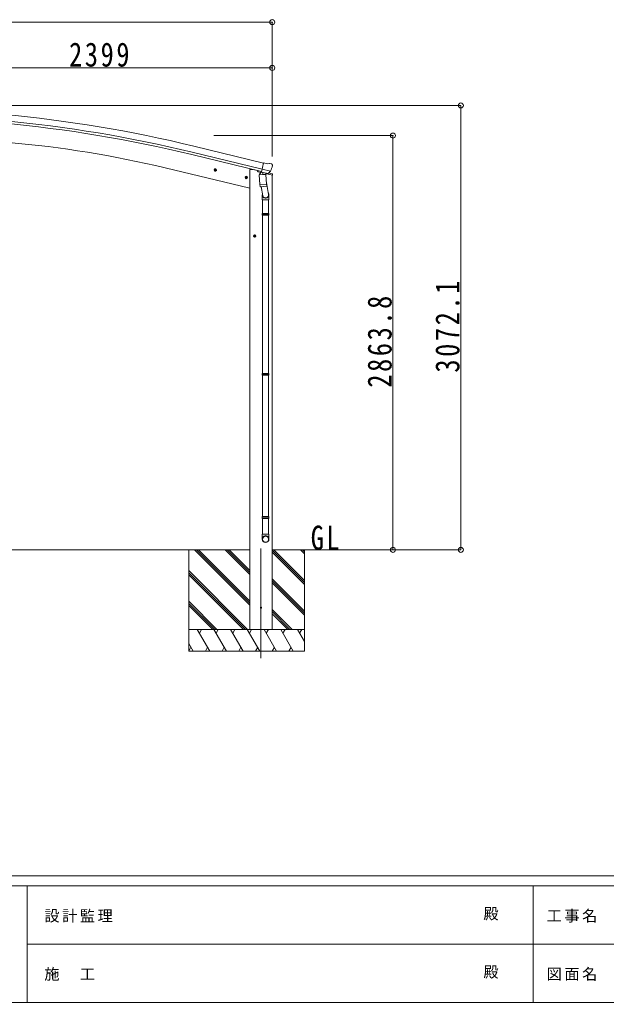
# Model space of a CAD drawing. Units: millimetres at full size, sheet at 1:35. Extents: x -9783 to 9892, y -6828 to 6752.
# Drawn here: x -4022 to 36, y -6828 to -33 of the extents above; entities that cross this region are included whole.
import ezdxf
from ezdxf.enums import TextEntityAlignment as Align

# ---------------------------------------------------------------- set-up
doc = ezdxf.new("R2010")
doc.units = ezdxf.units.MM
doc.header["$LTSCALE"] = 35
doc.header["$PDMODE"] = 32
doc.header["$PDSIZE"] = 35
for name, color, linetype, lineweight in [('0-0_0', 7, 'Continuous', 9), ('0-1_本体', 4, 'Continuous', 9), ('0-2_部品', 7, 'Continuous', 9), ('0-8_PARTS2', 2, 'Continuous', 9), ('0-A_寸法', 6, 'Continuous', 9), ('F-0_240', 7, 'Continuous', 9)]:
    doc.layers.add(name, color=color, linetype=linetype, lineweight=lineweight)
doc.styles.add('ＭＳ ゴシック', font='')
doc.styles.get('ＭＳ ゴシック').set_extended_font_data('MS Gothic')

msp = doc.modelspace()

# ---------------------------------------------------------------- linework, layer by layer
at = {"layer": '0-0_0', "color": 6}
for p, q in [((-970.53, -3699.12), (-970.53, -627.02)), ((-1439.54, -835.32), (-1439.54, -3699.12))]:
    msp.add_line(p, q, dxfattribs=at)
at = {"layer": '0-0_0'}
for p, q in [((-2430.05, -3699.12), (-4752.14, -3699.12)), ((-2852.3, -3699.12), (-2852.3, -4399.12)), ((-2430.05, -4081.38), (-2812.31, -3699.12)), ((-2430.05, -4067.24), (-2798.17, -3699.12)), ((-2430.05, -4053.1), (-2784.03, -3699.12)), ((-2430.05, -3869.25), (-2600.18, -3699.12)), ((-2430.05, -3855.11), (-2586.04, -3699.12)), ((-2430.05, -3840.96), (-2571.9, -3699.12)), ((-1678.21, -3699.12), (-2274.55, -3699.12)), ((-2052.3, -3924.49), (-2274.55, -3702.24)), ((-2052.3, -3938.63), (-2274.55, -3716.38)), ((-2052.3, -3910.35), (-2263.53, -3699.12)), ((-2052.3, -3726.5), (-2079.68, -3699.12)), ((-2052.3, -3712.36), (-2065.54, -3699.12)), ((-2052.3, -3699.12), (-2052.3, -4399.12)), ((-2446.16, -4249.12), (-2852.3, -3842.98)), ((-2460.3, -4249.12), (-2852.3, -3857.12)), ((-2474.44, -4249.12), (-2852.3, -3871.26)), ((-2052.3, -4122.48), (-2274.55, -3900.23)), ((-2052.3, -4136.62), (-2274.55, -3914.37)), ((-2052.3, -4150.76), (-2274.55, -3928.51)), ((-2658.29, -4249.12), (-2852.3, -4055.11)), ((-2672.43, -4249.12), (-2852.3, -4069.25)), ((-2686.57, -4249.12), (-2852.3, -4083.4)), ((-2137.79, -4249.12), (-2274.55, -4112.36)), ((-2151.93, -4249.12), (-2274.55, -4126.5)), ((-2166.07, -4249.12), (-2274.55, -4140.65)), ((-2852.3, -4249.12), (-2052.3, -4249.12)), ((-2706.92, -4399.12), (-2793.52, -4249.12)), ((-2778.52, -4275.1), (-2763.52, -4249.12)), ((-2591.45, -4399.12), (-2678.05, -4249.12)), ((-2648.05, -4249.12), (-2663.05, -4275.1)), ((-2475.98, -4399.12), (-2562.58, -4249.12)), ((-2547.58, -4275.1), (-2532.58, -4249.12)), ((-2360.51, -4399.12), (-2447.11, -4249.12)), ((-2432.11, -4275.1), (-2417.11, -4249.12)), ((-2245.04, -4399.12), (-2331.64, -4249.12)), ((-2316.64, -4275.1), (-2301.64, -4249.12)), ((-2129.57, -4399.12), (-2216.17, -4249.12)), ((-2201.17, -4275.1), (-2186.17, -4249.12)), ((-2052.3, -4332.95), (-2100.7, -4249.12)), ((-2085.7, -4275.1), (-2070.7, -4249.12)), ((-2822.39, -4399.12), (-2852.3, -4347.31)), ((-2837.39, -4373.14), (-2852.38, -4399.12)), ((-2052.3, -4399.12), (-2852.3, -4399.12)), ((-2721.92, -4373.14), (-2736.91, -4399.12)), ((-2606.44, -4373.14), (-2621.44, -4399.12)), ((-2490.97, -4373.14), (-2505.97, -4399.12)), ((-2375.5, -4373.14), (-2390.5, -4399.12)), ((-2260.03, -4373.14), (-2275.03, -4399.12)), ((-2144.56, -4373.14), (-2159.56, -4399.12))]:
    msp.add_line(p, q, dxfattribs=at)
at = {"layer": '0-1_本体'}
for p, q in [((-2827.65, -949.94), (-2344.63, -1067.44)), ((-2334.57, -1025.53), (-2817.42, -907.95)), ((-2348.58, -1083.87), (-2831.62, -966.25)), ((-2430.05, -1199.12), (-3015.72, -1058.51)), ((-2430.55, -1069.12), (-2410.05, -1069.12)), ((-2430.55, -1069.12), (-2430.55, -4249.12)), ((-2410.05, -1069.12), (-2376.54, -1077.16)), ((-2274.55, -1108.82), (-2274.55, -4249.12))]:
    msp.add_line(p, q, dxfattribs=at)
for centre, radius, start, end in [((-4948.13, -9657.7), 8962.23, 76.31388, 84.81388), ((-4948.13, -9657.7), 9005.44, 76.31388, 84.81388), ((-4948.13, -9657.7), 8945.44, 76.31388, 84.81388), ((-4742.07, -8250.7), 7396.48, 76.50259, 84.99741)]:
    msp.add_arc(centre, radius, start, end, dxfattribs=at)
at = {"layer": '0-2_部品'}
for p, q in [((-2658.78, -1075.3), (-2678.23, -1070.63)), ((-2675.8, -1071.21), (-2670.64, -1065.77)), ((-2673.67, -1078.41), (-2675.8, -1071.21)), ((-2670.84, -1082.69), (-2666.17, -1063.24)), ((-2670.64, -1065.77), (-2663.34, -1067.52)), ((-2663.34, -1067.52), (-2661.21, -1074.72)), ((-2376.54, -1077.08), (-2376.54, -1080.4)), ((-2353.82, -1089.79), (-2372.71, -1085.26)), ((-2349.83, -1085.2), (-2363.14, -1100.52)), ((-2348.88, -1085.13), (-2349.83, -1085.2)), ((-2287.17, -1081.41), (-2344.67, -1067.61)), ((-2308.17, -1029.79), (-2334.1, -1023.57)), ((-2308.17, -1029.79), (-2294.91, -1027.09)), ((-2304.02, -1096.32), (-2287.64, -1081.83)), ((-2280.43, -1030.28), (-2293.61, -1027.12)), ((-2277.33, -1032.53), (-2273.48, -1038.83)), ((-2273.11, -1041.11), (-2273.39, -1042.26)), ((-2444.86, -1126.66), (-2464.31, -1121.99)), ((-2461.88, -1122.57), (-2456.72, -1117.13)), ((-2459.75, -1129.77), (-2461.88, -1122.57)), ((-2456.92, -1134.05), (-2452.25, -1114.6)), ((-2456.72, -1117.13), (-2449.42, -1118.88)), ((-2449.42, -1118.88), (-2447.29, -1126.08)), ((-2364.24, -1106.97), (-2318.55, -1103.77)), ((-2359.57, -1173.81), (-2364.24, -1106.97)), ((-2363.14, -1100.52), (-2362.7, -1106.86)), ((-2345.8, -1087.61), (-2347.33, -1087.24)), ((-2309.09, -1096.42), (-2345.8, -1087.61)), ((-2339.85, -1089.43), (-2338.83, -1104.04)), ((-2311.64, -1098.43), (-2337.45, -1104.86)), ((-2320.33, -1100.59), (-2320.1, -1103.88)), ((-2318.55, -1103.77), (-2313.88, -1170.61)), ((-2315.61, -1145.84), (-2299.7, -1242.01)), ((-2271.99, -1109.44), (-2314.69, -1099.19)), ((-2306.73, -1096.89), (-2314.25, -1095.09)), ((-2310.93, -1096.65), (-2310.88, -1097.39)), ((-2307.56, -1096.78), (-2309.09, -1096.42)), ((-2300.49, -1093.34), (-2274.29, -1099.63)), ((-2271.99, -1102.55), (-2271.99, -1109.44)), ((-2359.57, -1173.81), (-2313.88, -1170.61)), ((-2359.56, -1173.8), (-2358.67, -1186.5)), ((-2314.86, -1185.21), (-2356.56, -1188.13)), ((-2351.13, -1187.75), (-2340.4, -1251.34)), ((-2313.02, -1183.08), (-2313.89, -1170.61)), ((-2313.42, -1184.43), (-2313.41, -1184.43)), ((-2343.55, -1244.52), (-2343.55, -1279.18)), ((-2343.55, -1279.18), (-2297.55, -1279.18)), ((-2341.55, -1279.18), (-2341.55, -1373.18)), ((-2299.55, -1279.18), (-2299.55, -1373.18)), ((-2297.55, -1279.18), (-2297.55, -1244.82)), ((-2343.55, -1375.18), (-2342.55, -1373.18)), ((-2343.55, -1375.18), (-2297.55, -1375.18)), ((-2343.55, -1375.18), (-2343.55, -1383.18)), ((-2343.55, -1383.18), (-2297.55, -1383.18)), ((-2343.55, -1383.18), (-2342.55, -1385.18)), ((-2342.55, -1373.18), (-2298.55, -1373.18)), ((-2342.55, -1385.18), (-2298.55, -1385.18)), ((-2341.55, -1385.18), (-2341.55, -2479.36)), ((-2299.55, -1385.18), (-2299.55, -2479.36)), ((-2297.55, -1375.18), (-2298.55, -1373.18)), ((-2406.05, -1529.24), (-2386.05, -1529.24)), ((-2402.55, -1525.49), (-2396.05, -1521.73)), ((-2396.05, -1539.24), (-2396.05, -1519.24)), ((-2396.05, -1521.73), (-2389.55, -1525.49)), ((-2389.55, -1532.99), (-2396.05, -1536.74)), ((-2389.55, -1525.49), (-2389.55, -1532.99)), ((-2343.55, -2481.36), (-2342.55, -2479.36)), ((-2343.55, -2481.36), (-2297.55, -2481.36)), ((-2343.55, -2481.36), (-2343.55, -2489.36)), ((-2343.55, -2489.36), (-2297.55, -2489.36)), ((-2343.55, -2489.36), (-2342.55, -2491.36)), ((-2342.55, -2479.36), (-2298.55, -2479.36)), ((-2342.55, -2491.36), (-2298.55, -2491.36)), ((-2341.55, -2491.36), (-2341.55, -3469.55)), ((-2299.55, -2491.36), (-2299.55, -3469.55)), ((-2297.55, -2481.36), (-2298.55, -2479.36)), ((-2343.55, -3471.55), (-2342.55, -3469.55)), ((-2343.55, -3471.55), (-2297.55, -3471.55)), ((-2343.55, -3471.55), (-2343.55, -3479.55)), ((-2343.55, -3479.55), (-2297.55, -3479.55)), ((-2343.55, -3479.55), (-2342.55, -3481.55)), ((-2342.55, -3469.55), (-2298.55, -3469.55)), ((-2342.55, -3481.55), (-2298.55, -3481.55)), ((-2341.55, -3481.55), (-2341.55, -3591.55)), ((-2299.55, -3481.55), (-2299.55, -3591.55)), ((-2297.55, -3471.55), (-2298.55, -3469.55)), ((-2343.55, -3625.69), (-2343.55, -3591.55)), ((-2343.55, -3591.55), (-2297.55, -3591.55)), ((-2297.55, -3625.69), (-2297.55, -3591.55))]:
    msp.add_line(p, q, dxfattribs=at)
for points in [[(-2661.21, -1074.72), (-2666.37, -1080.16), (-2673.67, -1078.41)], [(-2339.53, -1089.02), (-2349.25, -1086.68), (-2334.1, -1023.57)], [(-2286.9, -1080.84), (-2287.48, -1081.68), (-2287.64, -1081.83)], [(-2447.29, -1126.08), (-2452.45, -1131.52), (-2459.75, -1129.77)], [(-2339.53, -1089.02), (-2339.29, -1089.17), (-2314.53, -1095.11), (-2314.25, -1095.09)], [(-2297.55, -1375.18), (-2297.55, -1383.18), (-2298.55, -1385.18)], [(-2396.05, -1536.74), (-2402.55, -1532.99), (-2402.55, -1525.49)], [(-2297.55, -2481.36), (-2297.55, -2489.36), (-2298.55, -2491.36)], [(-2297.55, -3471.55), (-2297.55, -3479.55), (-2298.55, -3481.55)]]:
    msp.add_lwpolyline(points, dxfattribs=at)
for centre, radius in [((-2668.5, -1072.97), 8.5), ((-2668.5, -1072.97), 7.7), ((-2668.5, -1072.97), 6.5), ((-2454.58, -1124.32), 8.5), ((-2454.58, -1124.32), 7.7), ((-2454.58, -1124.32), 6.5), ((-2396.05, -1529.24), 8.5), ((-2396.05, -1529.24), 7.7), ((-2396.05, -1529.24), 6.5)]:
    msp.add_circle(centre, radius, dxfattribs=at)
at = {"layer": '0-2_部品', "color": 4}
msp.add_circle((-2352.55, -4099.12), 4.5, dxfattribs=at)
at = {"layer": '0-2_部品'}
for centre, radius, start, end in [((-2371.54, -1080.4), 5, 180, 256.5), ((-2347.21, -1086.75), 0.5, 221.23754, 256.5), ((-2294.31, -1030.03), 3, 76.5, 101.5), ((-2470.19, -995.01), 202.4, 334.90875, 346.5), ((-2281.6, -1035.14), 5, 31.5, 76.5), ((-2340.45, -1089.51), 0.604, 7.79405, 79.40158), ((-2337.8, -1103.89), 1.03, 188.03431, 289.96103), ((-2311.88, -1097.46), 1, 284, 4), ((-2310.43, -1096.61), 0.5, 76.5, 184), ((-2307.45, -1096.3), 0.5, 256.5, 291.76246), ((-2274.99, -1102.55), 3, 0, 76.5), ((-2356.7, -1186.14), 2, 190.53157, 274), ((-2315, -1183.22), 2, 274, 322.59038), ((-2314.96, -1183.25), 1.95, 322.52234, 4.95983), ((-2327.55, -1244.82), 30, 0, 2.54858)]:
    msp.add_arc(centre, radius, start, end, dxfattribs=at)
for centre, major_axis, ratio, start_param, end_param in [((-2276.03, -1040.39), (1.57, -2.57), 0.99628, 0.7835347, 1.5707963), ((-2306.03, -1093.97), (0.73, -2.92), 0.997631, 5.8041905, 5.8929484), ((-2306.06, -1093.84), (-2.63, 3.16), 0.650902, 2.1145521, 2.1873627), ((-2306.01, -1094.07), (0.73, -2.92), 0.997631, 5.965759, 6.7621801), ((-2320.55, -1244.52), (-23, 0), 0.996195, 6.0000678, 10.0103449), ((-2320.55, -1244.52), (-21, 0), 0.996195, 0.3319459, 3.3482706), ((-2320.55, -3623.95), (23, 0), 0.996195, 6.2831853, 9.424778), ((-2320.55, -3625.69), (23, 0), 0.996195, 6.2831853, 9.424778), ((-2320.55, -3625.69), (0, -23.43), 0.981806, 4.712389, 7.8539816)]:
    msp.add_ellipse(centre, major_axis=major_axis, ratio=ratio, start_param=start_param, end_param=end_param, dxfattribs=at)
msp.add_ellipse((-2320.55, -3625.69), major_axis=(-21, 0), ratio=0.996195, dxfattribs=at)
at = {"layer": '0-8_PARTS2'}
msp.add_line((-2352.55, -3689.91), (-2352.55, -4449.12), dxfattribs=at)
at = {"layer": '0-A_寸法'}
for p, q in [((-7088.55, -50.76), (-2274.55, -50.76)), ((-2274.55, -50.76), (-2274.55, -979.61)), ((-4673.55, -367.38), (-2274.55, -367.38)), ((-2274.55, -367.38), (-2274.55, -588.38)), ((-970.53, -627.02), (-4354.32, -627.02)), ((-1439.54, -835.32), (-2678.13, -835.32)), ((-1439.54, -3699.12), (-1768.37, -3699.12)), ((-970.53, -3699.12), (-1439.54, -3699.12))]:
    msp.add_line(p, q, dxfattribs=at)
for p in [(-2274.55, -50.76), (-2274.55, -367.38), (-970.53, -627.02), (-1439.54, -835.32), (-1439.54, -3699.12), (-970.53, -3699.12)]:
    msp.add_point(p, dxfattribs=at)
at = {"layer": 'F-0_240', "color": 5}
for p, q in [((-9783.03, -5953.1), (9396.97, -5953.1)), ((-9783.03, -6023.1), (6285.75, -6023.1)), ((-3969.25, -6023.1), (-3969.25, -6828.1)), ((-469.25, -6023.1), (-469.25, -6828.1)), ((-3969.25, -6425.6), (3205.75, -6425.6)), ((-9783.03, -6828.1), (9396.97, -6828.1))]:
    msp.add_line(p, q, dxfattribs=at)

# ---------------------------------------------------------------- texts
at = {"layer": '0-0_0', "insert": (-2008.53, -3701.56), "char_height": 166.8, "attachment_point": 7, "style": 'ＭＳ ゴシック'}
msp.add_mtext('\\T1.19;\\W0.8;GL', dxfattribs=at)
at = {"layer": '0-A_寸法', "color": 7, "insert": (-3679.67, -360.38), "char_height": 166.8, "attachment_point": 7, "style": 'ＭＳ ゴシック'}
msp.add_mtext('\\T1.2;\\W0.8;2399', dxfattribs=at)
at = {"layer": '0-A_寸法', "color": 7, "char_height": 166.8, "attachment_point": 7, "rotation": 90, "style": 'ＭＳ ゴシック'}
for s, insert in [('\\T1.2;\\W0.8;3072.1', (-977.53, -2473.69)), ('\\T1.2;\\W0.8;2863.8', (-1446.54, -2577.84))]:
    msp.add_mtext(s, dxfattribs=dict(at, insert=insert))
at = {"layer": 'F-0_240', "style": 'ＭＳ ゴシック'}
for p in [(-814.24, -6276.85), (-814.24, -6679.35)]:
    msp.add_text('殿', height=76.98, dxfattribs=at).set_placement(p, align=Align.BOTTOM_LEFT)
at = {"layer": 'F-0_240', "char_height": 76.98, "attachment_point": 7, "style": 'ＭＳ ゴシック'}
for s, insert in [('\\T1.17;設計監理', (-3851.04, -6276.85)), ('\\T1.17;工事名', (-376.96, -6276.85)), ('\\T1.17;施\u3000工', (-3851.04, -6679.35)), ('\\T1.17;図面名', (-376.96, -6679.35))]:
    msp.add_mtext(s, dxfattribs=dict(at, insert=insert))

doc.saveas('drawing.dxf')
